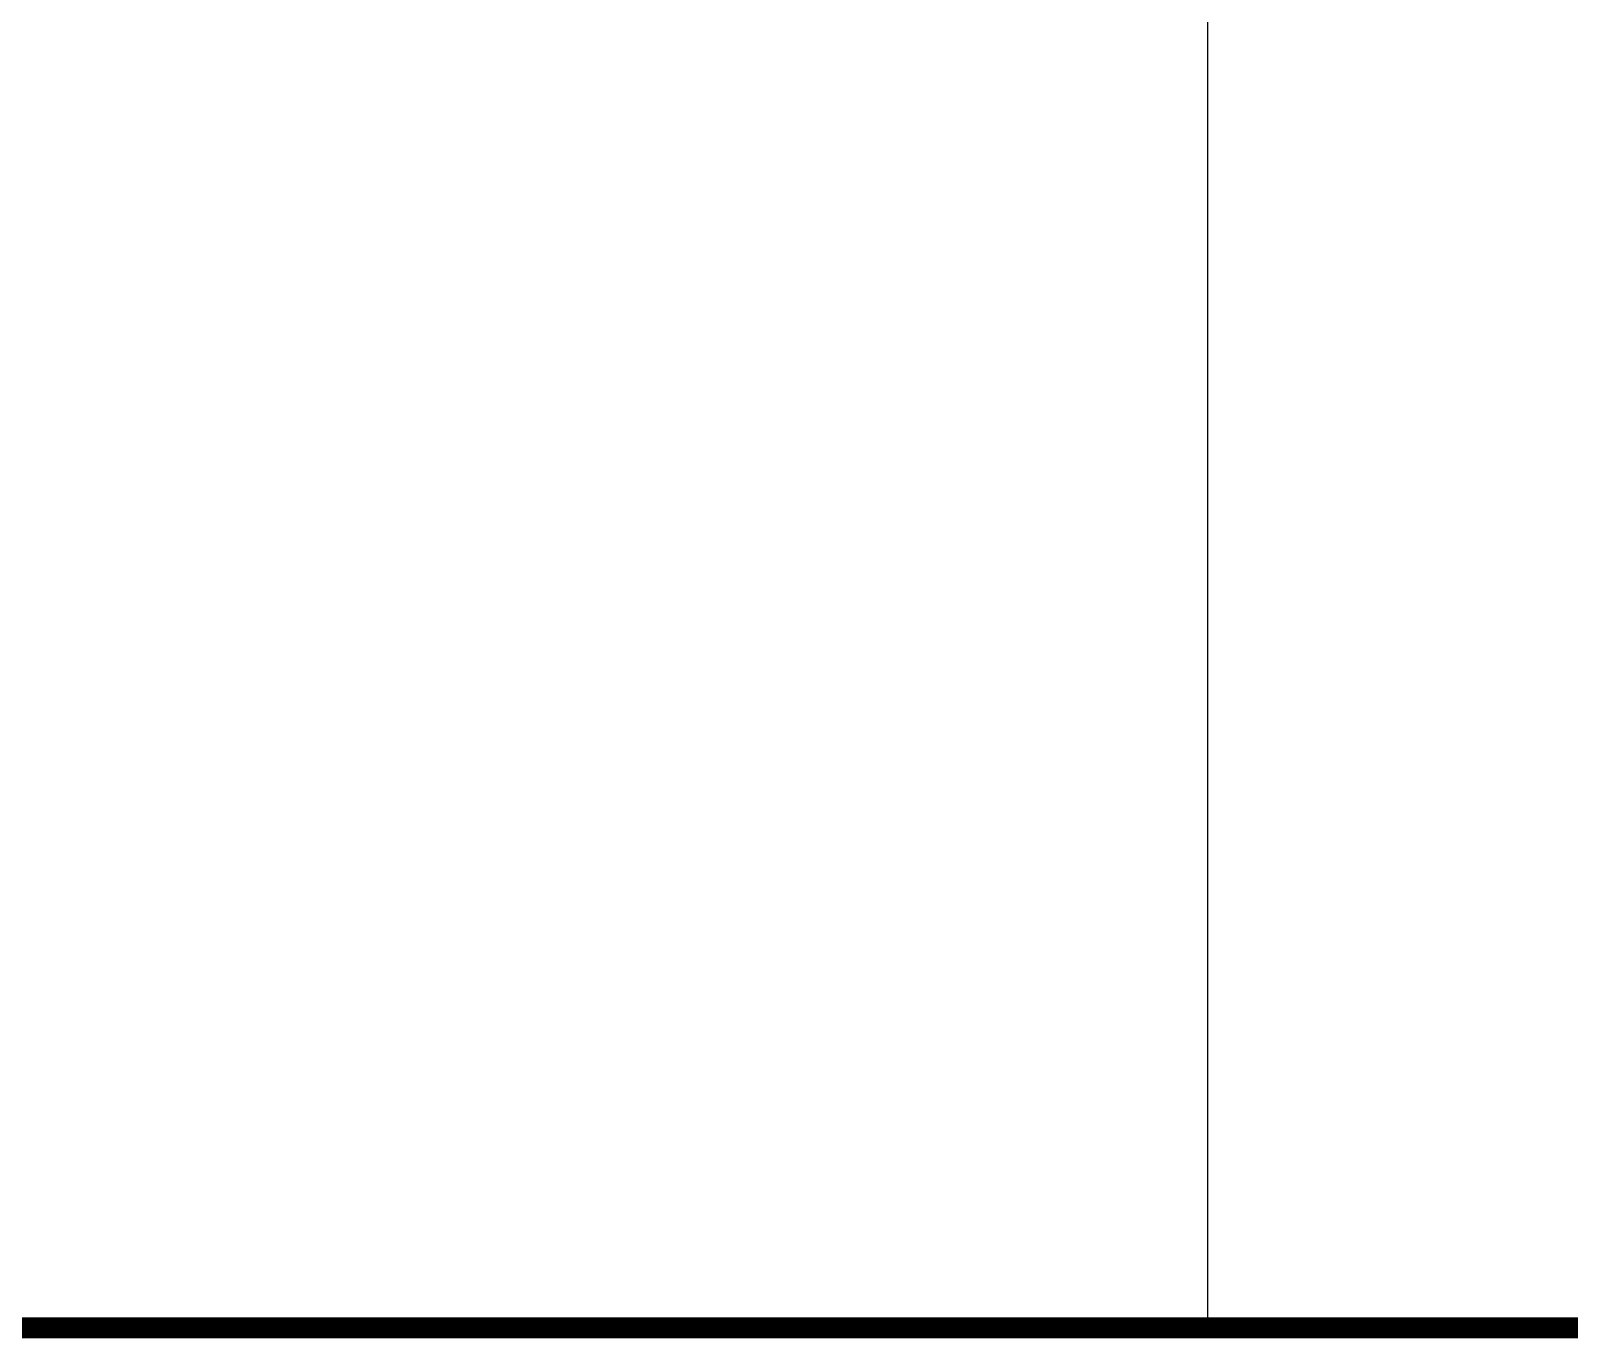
# Model space of a CAD drawing. Header units: millimetres. Extents: x 1264 to 9491, y 619 to 916.
# Drawn here: x 1405.44 to 1427.6, y 635.74 to 654.58 of the extents above; entities that cross this region are included whole.
import ezdxf

# ---------------------------------------------------------------- set-up
doc = ezdxf.new("R2010")
doc.units = ezdxf.units.MM

# ---------------------------------------------------------------- blocks, each defined once
blk = doc.blocks.new('柱状图图框模板-(昇龙标准).dwg', base_point=(27, 229))
at = {"const_width": 0.3}
blk.add_lwpolyline([(27, 265), (203, 265), (203, 17), (27, 17)], close=True, dxfattribs=at)

msp = doc.modelspace()

# ---------------------------------------------------------------- linework, layer by layer
at = {"color": 0}
for points in [[(1422.401, 635.892), (1422.401, 819.892)], [(1422.401, 635.892), (1422.401, 819.892)], [(1376.771, 635.892), (1422.401, 635.892)], [(1422.401, 635.892), (1436.886, 635.892)]]:
    msp.add_lwpolyline(points, dxfattribs=at)

# ---------------------------------------------------------------- block references
msp.add_blockref('柱状图图框模板-(昇龙标准).dwg', (1291.467, 847.892))

doc.saveas('drawing.dxf')
